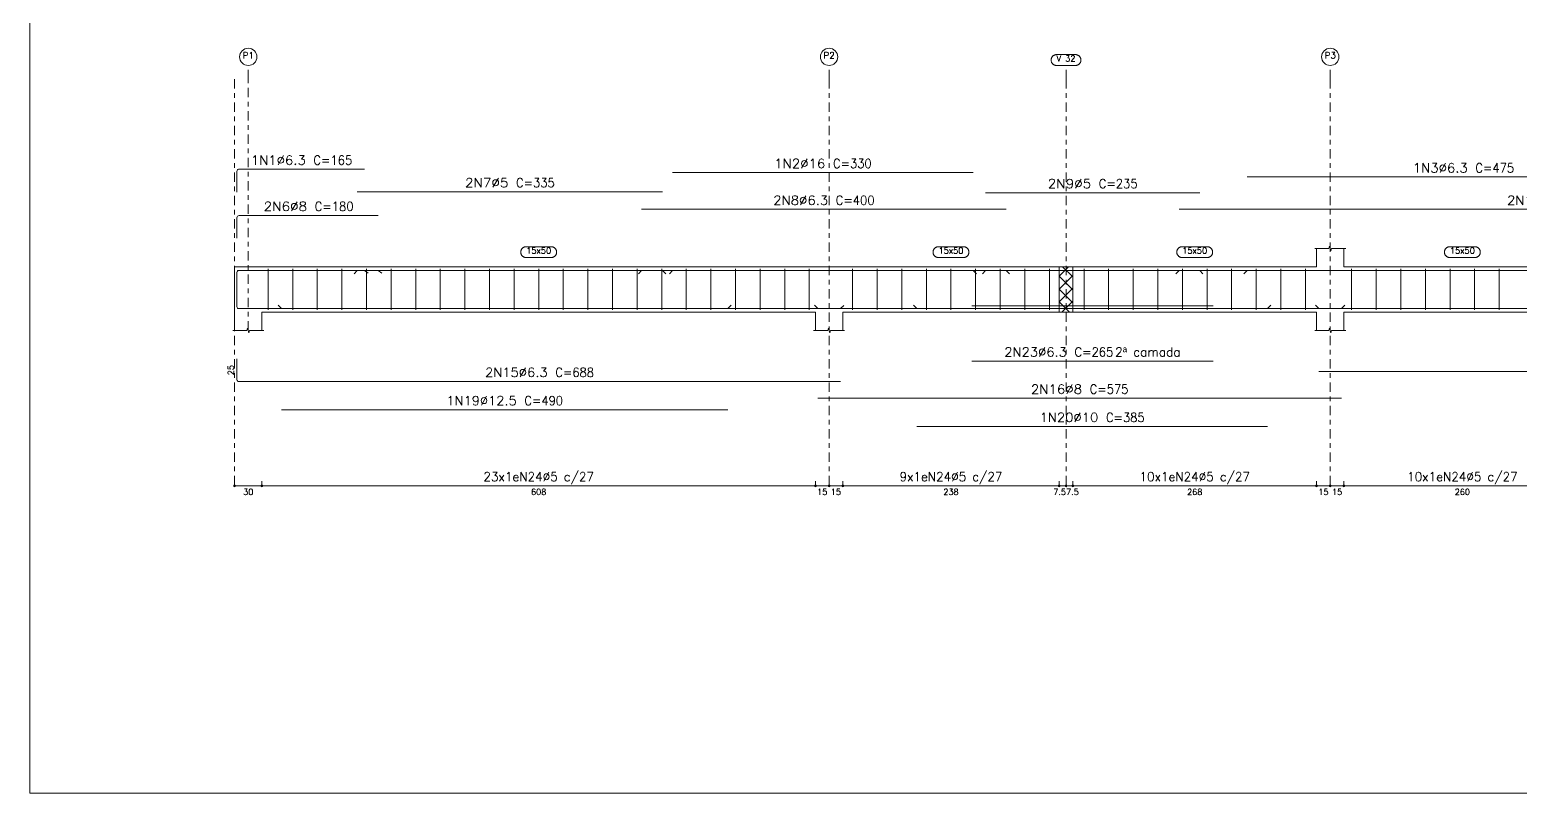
# Model space of a CAD drawing. Header units: millimetres. Extents: x 0 to 84, y 0 to 59.4.
# Drawn here: x 0 to 32.71, y 0 to 16.76 of the extents above; entities that cross this region are included whole.
import ezdxf
from ezdxf.enums import TextEntityAlignment as Align

# ---------------------------------------------------------------- set-up
doc = ezdxf.new("R2010")
doc.units = ezdxf.units.MM
doc.linetypes.add('CYPE_RAYAPUNTO', pattern=[0.4125, 0.2025, -0.105, 0, -0.105])
for name, color, linetype, lineweight in [('ARM_LONGITUDINAL_Ø10', 103, 'Continuous', 9), ('ARM_LONGITUDINAL_Ø12_5', 51, 'Continuous', 9), ('ARM_LONGITUDINAL_Ø16', 212, 'Continuous', 9), ('ARM_LONGITUDINAL_Ø5', 151, 'Continuous', 9), ('ARM_LONGITUDINAL_Ø6_3', 32, 'Continuous', 9), ('ARM_LONGITUDINAL_Ø8', 32, 'Continuous', 9), ('ARM_TRANSVERSAL_Ø5', 151, 'Continuous', 9), ('ELE_ARM_TRANS_TXT_EST', 3, 'Continuous', 9), ('ELE_CONT_NOS', 122, 'Continuous', 9), ('ELE_CONT_VIG_CONCRETO', 2, 'Continuous', 9), ('ELE_COT_COT_ANCORAGENS', 3, 'Continuous', 0), ('ELE_COT_COT_EST', 3, 'Continuous', 0), ('ELE_COT_COT_LIN_APOIOS', 2, 'CYPE_RAYAPUNTO', 0), ('ELE_COT_TEXTOS_ESTRIBOS', 122, 'Continuous', 0), ('ELE_REF_COT_LIN_AUX_COTA', 2, 'CYPE_RAYAPUNTO', 9), ('ELE_REF_REF_NOME', 3, 'Continuous', 9), ('ELE_REF_REF_REFERENCIA', 3, 'Continuous', 9), ('ELE_REF_TEXTO_REF_NOME', 3, 'Continuous', 9), ('ELE_REF_TEXTO_REF_REFERENCIA', 3, 'Continuous', 9), ('POR_ARM_LONG_ARM_TEXTOS', 3, 'Continuous', 9), ('POR_ARM_LONG_TXT_COMP', 3, 'Continuous', 9), ('POR_ARM_LONG_TXT_IND_LAYER_ARM_LONG', 3, 'Continuous', 9), ('QUAD_BORDA', 1, 'Continuous', 20), ('QUAD_LIMITES', 2, 'Continuous', 0)]:
    doc.layers.add(name, color=color, linetype=linetype, lineweight=lineweight)
doc.styles.add('CYPETXT', font='', dxfattribs={"height": 0.2})
doc.styles.get('CYPETXT').set_extended_font_data('romans')

msp = doc.modelspace()

# ---------------------------------------------------------------- linework, layer by layer
at = {"layer": 'ARM_LONGITUDINAL_Ø10'}
for p, q in [((25.23, 11.478), (25.159, 11.407)), ((19.468, 10.642), (19.397, 10.713)), ((27.168, 10.642), (27.239, 10.713))]:
    msp.add_line(p, q, dxfattribs=at)
for points in [[(25.23, 12.82), (41.93, 12.82)], [(25.23, 11.478), (41.93, 11.478)], [(19.468, 10.642), (27.168, 10.642)], [(19.468, 8.051), (27.168, 8.051)]]:
    msp.add_lwpolyline(points, dxfattribs=at)
at = {"layer": 'ARM_LONGITUDINAL_Ø12_5'}
for p, q in [((5.525, 10.642), (5.454, 10.713)), ((15.325, 10.642), (15.396, 10.713))]:
    msp.add_line(p, q, dxfattribs=at)
for points in [[(5.525, 10.642), (15.325, 10.642)], [(5.525, 8.42), (15.325, 8.42)]]:
    msp.add_lwpolyline(points, dxfattribs=at)
at = {"layer": 'ARM_LONGITUDINAL_Ø16'}
for p, q in [((14.11, 11.478), (14.039, 11.407)), ((20.71, 11.478), (20.781, 11.407))]:
    msp.add_line(p, q, dxfattribs=at)
for points in [[(14.11, 13.626), (20.71, 13.626)], [(14.11, 11.478), (20.71, 11.478)]]:
    msp.add_lwpolyline(points, dxfattribs=at)
at = {"layer": 'ARM_LONGITUDINAL_Ø5'}
for p, q in [((7.188, 11.478), (7.117, 11.407)), ((13.888, 11.478), (13.958, 11.407)), ((20.98, 11.478), (20.909, 11.407)), ((25.68, 11.478), (25.751, 11.407))]:
    msp.add_line(p, q, dxfattribs=at)
for points in [[(7.188, 13.204), (13.888, 13.204)], [(20.98, 13.184), (25.68, 13.184)], [(7.188, 11.478), (13.888, 11.478)], [(20.98, 11.478), (25.68, 11.478)]]:
    msp.add_lwpolyline(points, dxfattribs=at)
at = {"layer": 'ARM_LONGITUDINAL_Ø6_3'}
for p, q in [((7.345, 11.478), (7.427, 11.421)), ((13.43, 11.478), (13.359, 11.407)), ((21.43, 11.478), (21.501, 11.407)), ((26.719, 11.478), (26.648, 11.407)), ((17.795, 10.642), (17.868, 10.71)), ((28.295, 10.642), (28.224, 10.713))]:
    msp.add_line(p, q, dxfattribs=at)
for points in [[(4.545, 13.199), (4.545, 13.661), (4.548, 13.675), (4.556, 13.687), (4.568, 13.696), (4.583, 13.699), (7.345, 13.699)], [(26.719, 13.53), (36.219, 13.53)], [(13.43, 12.82), (21.43, 12.82)], [(4.545, 10.978), (4.545, 11.44), (4.548, 11.455), (4.556, 11.467), (4.568, 11.475), (4.583, 11.478), (7.345, 11.478)], [(13.43, 11.478), (21.43, 11.478)], [(26.719, 11.478), (36.219, 11.478)], [(4.545, 11.142), (4.545, 10.68), (4.548, 10.665), (4.556, 10.653), (4.568, 10.645), (4.583, 10.642), (17.795, 10.642)], [(20.676, 10.698), (25.976, 10.698)], [(28.295, 10.642), (49.895, 10.642)], [(4.545, 9.54), (4.545, 9.078), (4.548, 9.063), (4.556, 9.051), (4.568, 9.043), (4.583, 9.04), (17.795, 9.04)], [(20.676, 9.487), (25.976, 9.487)], [(28.295, 9.26), (49.895, 9.26)]]:
    msp.add_lwpolyline(points, dxfattribs=at)
at = {"layer": 'ARM_LONGITUDINAL_Ø8'}
for p, q in [((7.645, 11.478), (7.726, 11.419)), ((17.295, 10.642), (17.224, 10.713)), ((28.795, 10.642), (28.866, 10.713))]:
    msp.add_line(p, q, dxfattribs=at)
for points in [[(4.545, 12.184), (4.545, 12.636), (4.549, 12.654), (4.559, 12.669), (4.575, 12.68), (4.593, 12.684), (7.645, 12.684)], [(4.545, 10.978), (4.545, 11.43), (4.549, 11.448), (4.559, 11.464), (4.575, 11.474), (4.593, 11.478), (7.645, 11.478)], [(17.295, 10.642), (28.795, 10.642)], [(17.295, 8.671), (28.795, 8.671)]]:
    msp.add_lwpolyline(points, dxfattribs=at)
at = {"layer": 'ARM_TRANSVERSAL_Ø5'}
for p, q in [((5.23, 11.51), (5.23, 10.61)), ((5.77, 11.51), (5.77, 10.61)), ((6.31, 11.51), (6.31, 10.61)), ((6.85, 11.51), (6.85, 10.61)), ((7.39, 11.51), (7.39, 10.61)), ((7.93, 11.51), (7.93, 10.61)), ((8.47, 11.51), (8.47, 10.61)), ((9.01, 11.51), (9.01, 10.61)), ((9.55, 11.51), (9.55, 10.61)), ((10.09, 11.51), (10.09, 10.61)), ((10.63, 11.51), (10.63, 10.61)), ((11.17, 11.51), (11.17, 10.61)), ((11.71, 11.51), (11.71, 10.61)), ((12.25, 11.51), (12.25, 10.61)), ((12.79, 11.51), (12.79, 10.61)), ((13.33, 11.51), (13.33, 10.61)), ((13.87, 11.51), (13.87, 10.61)), ((14.41, 11.51), (14.41, 10.61)), ((14.95, 11.51), (14.95, 10.61)), ((15.49, 11.51), (15.49, 10.61)), ((16.03, 11.51), (16.03, 10.61)), ((16.57, 11.51), (16.57, 10.61)), ((17.11, 11.51), (17.11, 10.61)), ((18.06, 11.51), (18.06, 10.61)), ((18.6, 11.51), (18.6, 10.61)), ((19.14, 11.51), (19.14, 10.61)), ((19.68, 11.51), (19.68, 10.61)), ((20.22, 11.51), (20.22, 10.61)), ((20.76, 11.51), (20.76, 10.61)), ((21.3, 11.51), (21.3, 10.61)), ((21.84, 11.51), (21.84, 10.61)), ((22.38, 11.51), (22.38, 10.61)), ((23.14, 11.51), (23.14, 10.61)), ((23.68, 11.51), (23.68, 10.61)), ((24.22, 11.51), (24.22, 10.61)), ((24.76, 11.51), (24.76, 10.61)), ((25.3, 11.51), (25.3, 10.61)), ((25.84, 11.51), (25.84, 10.61)), ((26.38, 11.51), (26.38, 10.61)), ((26.92, 11.51), (26.92, 10.61)), ((27.46, 11.51), (27.46, 10.61)), ((28, 11.51), (28, 10.61)), ((29.015, 11.51), (29.015, 10.61)), ((29.555, 11.51), (29.555, 10.61)), ((30.095, 11.51), (30.095, 10.61)), ((30.635, 11.51), (30.635, 10.61)), ((31.175, 11.51), (31.175, 10.61)), ((31.715, 11.51), (31.715, 10.61)), ((32.255, 11.51), (32.255, 10.61))]:
    msp.add_line(p, q, dxfattribs=at)
at = {"layer": 'ELE_CONT_NOS'}
for p, q in [((28.245, 11.56), (28.245, 11.96)), ((28.845, 11.56), (28.845, 11.96)), ((22.595, 11.56), (22.595, 11.56)), ((22.895, 11.56), (22.895, 11.56)), ((4.495, 10.56), (4.495, 10.16)), ((5.095, 10.56), (5.095, 10.16)), ((17.245, 10.56), (17.245, 10.16)), ((17.845, 10.56), (17.845, 10.16)), ((22.595, 10.56), (22.595, 10.56)), ((22.895, 10.56), (22.895, 10.56)), ((28.245, 10.56), (28.245, 10.16)), ((28.845, 10.56), (28.845, 10.16))]:
    msp.add_line(p, q, dxfattribs=at)
at = {"layer": 'ELE_CONT_NOS', "lineweight": 0}
for p, q in [((22.595, 11.353), (22.802, 11.56)), ((22.895, 11.336), (22.671, 11.56)), ((22.595, 11.07), (22.895, 11.37)), ((22.895, 11.053), (22.595, 11.353)), ((22.595, 10.787), (22.895, 11.087)), ((22.895, 10.77), (22.595, 11.07)), ((22.651, 10.56), (22.895, 10.804)), ((22.822, 10.56), (22.595, 10.787))]:
    msp.add_line(p, q, dxfattribs=at)
at = {"layer": 'ELE_CONT_NOS'}
for points in [[(28.205, 11.96), (28.515, 11.96), (28.53, 12.01), (28.56, 11.91), (28.575, 11.96), (28.885, 11.96)], [(5.095, 11.56), (4.495, 11.56), (4.495, 10.56)], [(17.245, 11.56), (17.845, 11.56)], [(22.595, 11.56), (22.895, 11.56)], [(22.595, 10.56), (22.895, 10.56)], [(4.455, 10.16), (4.765, 10.16), (4.78, 10.21), (4.81, 10.11), (4.825, 10.16), (5.135, 10.16)], [(17.205, 10.16), (17.515, 10.16), (17.53, 10.21), (17.56, 10.11), (17.575, 10.16), (17.885, 10.16)], [(28.205, 10.16), (28.515, 10.16), (28.53, 10.21), (28.56, 10.11), (28.575, 10.16), (28.885, 10.16)]]:
    msp.add_lwpolyline(points, dxfattribs=at)
at = {"layer": 'ELE_CONT_NOS', "lineweight": 0}
msp.add_lwpolyline([(22.595, 11.56), (22.595, 10.56), (22.895, 10.56), (22.895, 11.56), (22.595, 11.56)], close=True, dxfattribs=at)
at = {"layer": 'ELE_CONT_VIG_CONCRETO'}
for p, q in [((5.095, 11.56), (17.245, 11.56)), ((17.845, 11.56), (22.595, 11.56)), ((22.895, 11.56), (28.245, 11.56)), ((28.845, 11.56), (34.045, 11.56)), ((5.095, 10.56), (17.245, 10.56)), ((17.845, 10.56), (22.595, 10.56)), ((22.895, 10.56), (28.245, 10.56)), ((28.845, 10.56), (34.045, 10.56))]:
    msp.add_line(p, q, dxfattribs=at)
at = {"layer": 'ELE_COT_COT_EST'}
for p, q in [((4.495, 6.749), (4.495, 6.849)), ((5.095, 6.749), (5.095, 6.849)), ((17.245, 6.749), (17.245, 6.849)), ((17.545, 6.749), (17.545, 6.849)), ((17.845, 6.749), (17.845, 6.849)), ((22.595, 6.749), (22.595, 6.849)), ((22.745, 6.749), (22.745, 6.849)), ((22.895, 6.749), (22.895, 6.849)), ((28.245, 6.749), (28.245, 6.849)), ((28.545, 6.749), (28.545, 6.849)), ((28.845, 6.749), (28.845, 6.849))]:
    msp.add_line(p, q, dxfattribs=at)
for points in [[(4.495, 6.749), (5.095, 6.749), (5.095, 6.849)], [(5.095, 6.749), (17.245, 6.749), (17.245, 6.849)], [(17.245, 6.749), (17.545, 6.749), (17.545, 6.849)], [(17.545, 6.749), (17.845, 6.749), (17.845, 6.849)], [(17.845, 6.749), (22.595, 6.749), (22.595, 6.849)], [(22.595, 6.749), (22.745, 6.749), (22.745, 6.849)], [(22.745, 6.749), (22.895, 6.749), (22.895, 6.849)], [(22.895, 6.749), (28.245, 6.749), (28.245, 6.849)], [(28.245, 6.749), (28.545, 6.749), (28.545, 6.849)], [(28.545, 6.749), (28.845, 6.749), (28.845, 6.849)], [(28.845, 6.749), (34.045, 6.749), (34.045, 6.849)]]:
    msp.add_lwpolyline(points, dxfattribs=at)
for centre in [(4.495, 6.749), (5.095, 6.749), (5.095, 6.749), (17.245, 6.749), (17.245, 6.749), (17.545, 6.749), (17.545, 6.749), (17.845, 6.749), (17.845, 6.749), (22.595, 6.749), (22.595, 6.749), (22.745, 6.749), (22.745, 6.749), (22.895, 6.749), (22.895, 6.749), (28.245, 6.749), (28.245, 6.749), (28.545, 6.749), (28.545, 6.749), (28.845, 6.749), (28.845, 6.749)]:
    msp.add_circle(centre, 0.02, dxfattribs=at)
at = {"layer": 'ELE_COT_COT_LIN_APOIOS'}
for p, q in [((4.495, 15.678), (4.495, 6.749)), ((17.545, 15.678), (17.545, 6.749)), ((22.745, 15.678), (22.745, 6.749)), ((28.545, 15.678), (28.545, 6.749))]:
    msp.add_line(p, q, dxfattribs=at)
at = {"layer": 'ELE_REF_COT_LIN_AUX_COTA'}
for p, q in [((4.795, 15.678), (4.795, 15.978)), ((17.545, 15.678), (17.545, 15.978)), ((22.745, 15.678), (22.745, 15.978)), ((28.545, 15.678), (28.545, 15.978)), ((4.795, 10.16), (4.795, 15.678))]:
    msp.add_line(p, q, dxfattribs=at)
at = {"layer": 'ELE_REF_REF_NOME'}
for points in [[(11.443, 12), (11.451, 12), (11.459, 11.999), (11.467, 11.998), (11.475, 11.996), (11.482, 11.993), (11.49, 11.99), (11.497, 11.987), (11.504, 11.983), (11.511, 11.979), (11.517, 11.974), (11.523, 11.969), (11.529, 11.963), (11.535, 11.957), (11.54, 11.951), (11.544, 11.945), (11.548, 11.938), (11.552, 11.931), (11.555, 11.923), (11.558, 11.916), (11.56, 11.908), (11.561, 11.9), (11.562, 11.892), (11.563, 11.884), (11.563, 11.876), (11.562, 11.868), (11.561, 11.86), (11.56, 11.852), (11.558, 11.844), (11.555, 11.837), (11.552, 11.829), (11.548, 11.822), (11.544, 11.815), (11.54, 11.809), (11.535, 11.803), (11.529, 11.797), (11.523, 11.791), (11.517, 11.786), (11.511, 11.781), (11.504, 11.777), (11.497, 11.773), (11.49, 11.77), (11.482, 11.767), (11.475, 11.764), (11.467, 11.762), (11.459, 11.761), (11.451, 11.76), (11.443, 11.76), (10.897, 11.76), (10.889, 11.76), (10.881, 11.761), (10.873, 11.762), (10.865, 11.764), (10.858, 11.767), (10.85, 11.77), (10.843, 11.773), (10.836, 11.777), (10.829, 11.781), (10.823, 11.786), (10.817, 11.791), (10.811, 11.797), (10.805, 11.803), (10.8, 11.809), (10.796, 11.815), (10.792, 11.822), (10.788, 11.829), (10.785, 11.837), (10.782, 11.844), (10.78, 11.852), (10.779, 11.86), (10.778, 11.868), (10.777, 11.876), (10.777, 11.884), (10.778, 11.892), (10.779, 11.9), (10.78, 11.908), (10.782, 11.916), (10.785, 11.923), (10.788, 11.931), (10.792, 11.938), (10.796, 11.945), (10.8, 11.951), (10.805, 11.957), (10.811, 11.963), (10.817, 11.969), (10.823, 11.974), (10.829, 11.979), (10.836, 11.983), (10.843, 11.987), (10.85, 11.99), (10.858, 11.993), (10.865, 11.996), (10.873, 11.998), (10.881, 11.999), (10.889, 12), (10.897, 12), (11.443, 12)], [(20.493, 12), (20.501, 12), (20.509, 11.999), (20.517, 11.998), (20.525, 11.996), (20.532, 11.993), (20.54, 11.99), (20.547, 11.987), (20.554, 11.983), (20.561, 11.979), (20.567, 11.974), (20.573, 11.969), (20.579, 11.963), (20.585, 11.957), (20.59, 11.951), (20.594, 11.945), (20.598, 11.938), (20.602, 11.931), (20.605, 11.923), (20.608, 11.916), (20.61, 11.908), (20.611, 11.9), (20.612, 11.892), (20.613, 11.884), (20.613, 11.876), (20.612, 11.868), (20.611, 11.86), (20.61, 11.852), (20.608, 11.844), (20.605, 11.837), (20.602, 11.829), (20.598, 11.822), (20.594, 11.815), (20.59, 11.809), (20.585, 11.803), (20.579, 11.797), (20.573, 11.791), (20.567, 11.786), (20.561, 11.781), (20.554, 11.777), (20.547, 11.773), (20.54, 11.77), (20.532, 11.767), (20.525, 11.764), (20.517, 11.762), (20.509, 11.761), (20.501, 11.76), (20.493, 11.76), (19.947, 11.76), (19.939, 11.76), (19.931, 11.761), (19.923, 11.762), (19.915, 11.764), (19.908, 11.767), (19.9, 11.77), (19.893, 11.773), (19.886, 11.777), (19.879, 11.781), (19.873, 11.786), (19.867, 11.791), (19.861, 11.797), (19.855, 11.803), (19.85, 11.809), (19.846, 11.815), (19.842, 11.822), (19.838, 11.829), (19.835, 11.837), (19.832, 11.844), (19.83, 11.852), (19.829, 11.86), (19.828, 11.868), (19.827, 11.876), (19.827, 11.884), (19.828, 11.892), (19.829, 11.9), (19.83, 11.908), (19.832, 11.916), (19.835, 11.923), (19.838, 11.931), (19.842, 11.938), (19.846, 11.945), (19.85, 11.951), (19.855, 11.957), (19.861, 11.963), (19.867, 11.969), (19.873, 11.974), (19.879, 11.979), (19.886, 11.983), (19.893, 11.987), (19.9, 11.99), (19.908, 11.993), (19.915, 11.996), (19.923, 11.998), (19.931, 11.999), (19.939, 12), (19.947, 12), (20.493, 12)], [(25.843, 12), (25.851, 12), (25.859, 11.999), (25.867, 11.998), (25.875, 11.996), (25.882, 11.993), (25.89, 11.99), (25.897, 11.987), (25.904, 11.983), (25.911, 11.979), (25.917, 11.974), (25.923, 11.969), (25.929, 11.963), (25.935, 11.957), (25.94, 11.951), (25.944, 11.945), (25.948, 11.938), (25.952, 11.931), (25.955, 11.923), (25.958, 11.916), (25.96, 11.908), (25.961, 11.9), (25.962, 11.892), (25.963, 11.884), (25.963, 11.876), (25.962, 11.868), (25.961, 11.86), (25.96, 11.852), (25.958, 11.844), (25.955, 11.837), (25.952, 11.829), (25.948, 11.822), (25.944, 11.815), (25.94, 11.809), (25.935, 11.803), (25.929, 11.797), (25.923, 11.791), (25.917, 11.786), (25.911, 11.781), (25.904, 11.777), (25.897, 11.773), (25.89, 11.77), (25.882, 11.767), (25.875, 11.764), (25.867, 11.762), (25.859, 11.761), (25.851, 11.76), (25.843, 11.76), (25.297, 11.76), (25.289, 11.76), (25.281, 11.761), (25.273, 11.762), (25.265, 11.764), (25.258, 11.767), (25.25, 11.77), (25.243, 11.773), (25.236, 11.777), (25.229, 11.781), (25.223, 11.786), (25.217, 11.791), (25.211, 11.797), (25.205, 11.803), (25.2, 11.809), (25.196, 11.815), (25.192, 11.822), (25.188, 11.829), (25.185, 11.837), (25.182, 11.844), (25.18, 11.852), (25.179, 11.86), (25.178, 11.868), (25.177, 11.876), (25.177, 11.884), (25.178, 11.892), (25.179, 11.9), (25.18, 11.908), (25.182, 11.916), (25.185, 11.923), (25.188, 11.931), (25.192, 11.938), (25.196, 11.945), (25.2, 11.951), (25.205, 11.957), (25.211, 11.963), (25.217, 11.969), (25.223, 11.974), (25.229, 11.979), (25.236, 11.983), (25.243, 11.987), (25.25, 11.99), (25.258, 11.993), (25.265, 11.996), (25.273, 11.998), (25.281, 11.999), (25.289, 12), (25.297, 12), (25.843, 12)], [(31.718, 12), (31.726, 12), (31.734, 11.999), (31.742, 11.998), (31.75, 11.996), (31.757, 11.993), (31.765, 11.99), (31.772, 11.987), (31.779, 11.983), (31.786, 11.979), (31.792, 11.974), (31.798, 11.969), (31.804, 11.963), (31.81, 11.957), (31.815, 11.951), (31.819, 11.945), (31.823, 11.938), (31.827, 11.931), (31.83, 11.923), (31.833, 11.916), (31.835, 11.908), (31.836, 11.9), (31.837, 11.892), (31.838, 11.884), (31.838, 11.876), (31.837, 11.868), (31.836, 11.86), (31.835, 11.852), (31.833, 11.844), (31.83, 11.837), (31.827, 11.829), (31.823, 11.822), (31.819, 11.815), (31.815, 11.809), (31.81, 11.803), (31.804, 11.797), (31.798, 11.791), (31.792, 11.786), (31.786, 11.781), (31.779, 11.777), (31.772, 11.773), (31.765, 11.77), (31.757, 11.767), (31.75, 11.764), (31.742, 11.762), (31.734, 11.761), (31.726, 11.76), (31.718, 11.76), (31.172, 11.76), (31.164, 11.76), (31.156, 11.761), (31.148, 11.762), (31.14, 11.764), (31.133, 11.767), (31.125, 11.77), (31.118, 11.773), (31.111, 11.777), (31.104, 11.781), (31.098, 11.786), (31.092, 11.791), (31.086, 11.797), (31.08, 11.803), (31.075, 11.809), (31.071, 11.815), (31.067, 11.822), (31.063, 11.829), (31.06, 11.837), (31.057, 11.844), (31.055, 11.852), (31.054, 11.86), (31.053, 11.868), (31.052, 11.876), (31.052, 11.884), (31.053, 11.892), (31.054, 11.9), (31.055, 11.908), (31.057, 11.916), (31.06, 11.923), (31.063, 11.931), (31.067, 11.938), (31.071, 11.945), (31.075, 11.951), (31.08, 11.957), (31.086, 11.963), (31.092, 11.969), (31.098, 11.974), (31.104, 11.979), (31.111, 11.983), (31.118, 11.987), (31.125, 11.99), (31.133, 11.993), (31.14, 11.996), (31.148, 11.998), (31.156, 11.999), (31.164, 12), (31.172, 12), (31.718, 12)]]:
    msp.add_lwpolyline(points, close=True, dxfattribs=at)
at = {"layer": 'ELE_REF_REF_REFERENCIA'}
msp.add_lwpolyline([(22.952, 16.218), (22.96, 16.218), (22.968, 16.217), (22.976, 16.215), (22.984, 16.214), (22.991, 16.211), (22.999, 16.208), (23.006, 16.205), (23.013, 16.201), (23.02, 16.197), (23.026, 16.192), (23.032, 16.187), (23.038, 16.181), (23.044, 16.175), (23.049, 16.169), (23.053, 16.162), (23.057, 16.156), (23.061, 16.148), (23.064, 16.141), (23.067, 16.133), (23.069, 16.126), (23.07, 16.118), (23.071, 16.11), (23.072, 16.102), (23.072, 16.094), (23.071, 16.086), (23.07, 16.078), (23.069, 16.07), (23.067, 16.062), (23.064, 16.055), (23.061, 16.047), (23.057, 16.04), (23.053, 16.033), (23.049, 16.027), (23.044, 16.02), (23.038, 16.014), (23.032, 16.009), (23.026, 16.004), (23.02, 15.999), (23.013, 15.995), (23.006, 15.991), (22.999, 15.987), (22.991, 15.984), (22.984, 15.982), (22.976, 15.98), (22.968, 15.979), (22.96, 15.978), (22.952, 15.978), (22.538, 15.978), (22.53, 15.978), (22.522, 15.979), (22.514, 15.98), (22.506, 15.982), (22.499, 15.984), (22.491, 15.987), (22.484, 15.991), (22.477, 15.995), (22.47, 15.999), (22.464, 16.004), (22.458, 16.009), (22.452, 16.014), (22.446, 16.02), (22.441, 16.027), (22.437, 16.033), (22.433, 16.04), (22.429, 16.047), (22.426, 16.055), (22.423, 16.062), (22.421, 16.07), (22.42, 16.078), (22.419, 16.086), (22.418, 16.094), (22.418, 16.102), (22.419, 16.11), (22.42, 16.118), (22.421, 16.126), (22.423, 16.133), (22.426, 16.141), (22.429, 16.148), (22.433, 16.156), (22.437, 16.162), (22.441, 16.169), (22.446, 16.175), (22.452, 16.181), (22.458, 16.187), (22.464, 16.192), (22.47, 16.197), (22.477, 16.201), (22.484, 16.205), (22.491, 16.208), (22.499, 16.211), (22.506, 16.214), (22.514, 16.215), (22.522, 16.217), (22.53, 16.218), (22.538, 16.218), (22.952, 16.218)], close=True, dxfattribs=at)
for centre in [(4.795, 16.168), (17.545, 16.168), (28.545, 16.168)]:
    msp.add_circle(centre, 0.19, dxfattribs=at)
at = {"layer": 'QUAD_BORDA'}
msp.add_lwpolyline([(0, 0), (84, 0), (84, 59.4), (0, 59.4), (0, 0)], close=True, dxfattribs=at)
at = {"layer": 'QUAD_LIMITES'}
msp.add_lwpolyline([(0, 0), (84, 0), (84, 59.4), (0, 59.4), (0, 0)], close=True, dxfattribs=at)

# ---------------------------------------------------------------- texts
at = {"layer": 'ELE_ARM_TRANS_TXT_EST', "style": 'CYPETXT'}
for s, width, p, p2 in [('23x1eN24%%c5 c/27', 0.840083, (9.957, 6.849), (12.384, 6.849)), ('9x1eN24%%c5 c/27', 0.837784, (19.091, 6.849), (21.35, 6.849)), ('10x1eN24%%c5 c/27', 0.840083, (24.357, 6.849), (26.784, 6.849)), ('10x1eN24%%c5 c/27', 0.840083, (30.232, 6.849), (32.659, 6.849))]:
    msp.add_text(s, height=0.2, dxfattribs=dict(at, width=width)).set_placement(p, p2, align=Align.FIT)
at = {"layer": 'ELE_COT_COT_ANCORAGENS', "style": 'CYPETXT', "width": 0.872274}
msp.add_text('25', height=0.1333, rotation=90, dxfattribs=at).set_placement((4.478, 9.178), (4.478, 9.402), align=Align.FIT)
at = {"layer": 'ELE_COT_TEXTOS_ESTRIBOS', "style": 'CYPETXT'}
for s, width, p, p2 in [('30', 0.872274, (4.683, 6.549), (4.907, 6.549)), ('608', 0.872274, (11.002, 6.549), (11.338, 6.549)), ('15', 0.872274, (17.283, 6.549), (17.507, 6.549)), ('15', 0.872274, (17.583, 6.549), (17.807, 6.549)), ('238', 0.872274, (20.052, 6.549), (20.388, 6.549)), ('7.5', 0.868127, (22.465, 6.549), (22.745, 6.549)), ('7.5', 0.868127, (22.745, 6.549), (23.025, 6.549)), ('268', 0.872274, (25.402, 6.549), (25.738, 6.549)), ('15', 0.872274, (28.283, 6.549), (28.507, 6.549)), ('15', 0.872274, (28.583, 6.549), (28.807, 6.549)), ('260', 0.872274, (31.277, 6.549), (31.613, 6.549))]:
    msp.add_text(s, height=0.1333, dxfattribs=dict(at, width=width)).set_placement(p, p2, align=Align.FIT)
at = {"layer": 'ELE_REF_TEXTO_REF_NOME', "style": 'CYPETXT', "width": 0.876123}
for p, p2 in [((10.897, 11.847), (11.443, 11.847)), ((19.947, 11.847), (20.493, 11.847)), ((25.297, 11.847), (25.843, 11.847)), ((31.172, 11.847), (31.718, 11.847))]:
    msp.add_text('15x50', height=0.1333, dxfattribs=at).set_placement(p, p2, align=Align.FIT)
at = {"layer": 'ELE_REF_TEXTO_REF_REFERENCIA', "style": 'CYPETXT'}
for s, width, p, p2 in [('P1', 0.935124, (4.672, 16.135), (4.918, 16.135)), ('P2', 0.935124, (17.422, 16.135), (17.668, 16.135)), ('V 32', 0.816032, (22.538, 16.065), (22.952, 16.065)), ('P3', 0.935124, (28.422, 16.135), (28.668, 16.135))]:
    msp.add_text(s, height=0.1333, dxfattribs=dict(at, width=width)).set_placement(p, p2, align=Align.FIT)
at = {"layer": 'POR_ARM_LONG_ARM_TEXTOS', "style": 'CYPETXT'}
for s, width, p, p2 in [('1N1%%c6.3', 0.933581, (4.852, 13.799), (6.058, 13.799)), ('1N2%%c16', 0.940329, (16.34, 13.726), (17.462, 13.726)), ('1N3%%c6.3', 0.933581, (30.357, 13.63), (31.563, 13.63)), ('2N7%%c5', 0.953428, (9.552, 13.304), (10.506, 13.304)), ('2N9%%c5', 0.953428, (22.344, 13.284), (23.298, 13.284)), ('2N8%%c6.3', 0.933581, (16.318, 12.92), (17.524, 12.92)), ('2N10%%c10', 0.93087, (32.426, 12.92), (33.716, 12.92)), ('2N6%%c8', 0.953428, (5.133, 12.784), (6.087, 12.784)), ('2N23%%c6.3', 0.925627, (21.391, 9.587), (22.765, 9.587)), ('2N15%%c6.3', 0.925627, (9.993, 9.14), (11.367, 9.14)), ('2N16%%c8', 0.940329, (21.975, 8.771), (23.097, 8.771)), ('1N19%%c12.5', 0.919499, (9.145, 8.52), (10.687, 8.52)), ('1N20%%c10', 0.93087, (22.164, 8.151), (23.454, 8.151))]:
    msp.add_text(s, height=0.2, dxfattribs=dict(at, width=width)).set_placement(p, p2, align=Align.FIT)
at = {"layer": 'POR_ARM_LONG_TXT_COMP', "style": 'CYPETXT', "width": 0.770929}
for s, p, p2 in [(' C=165', (6.098, 13.799), (7.076, 13.799)), (' C=330', (17.502, 13.726), (18.48, 13.726)), (' C=475', (31.603, 13.63), (32.581, 13.63)), (' C=335', (10.546, 13.304), (11.523, 13.304)), (' C=235', (23.338, 13.284), (24.316, 13.284)), (' C=400', (17.564, 12.92), (18.542, 12.92)), (' C=180', (6.127, 12.784), (7.105, 12.784)), (' C=265', (22.805, 9.587), (23.783, 9.587)), (' C=688', (11.407, 9.14), (12.385, 9.14)), (' C=575', (23.137, 8.771), (24.115, 8.771)), (' C=490', (10.727, 8.52), (11.705, 8.52)), (' C=385', (23.494, 8.151), (24.472, 8.151))]:
    msp.add_text(s, height=0.2, dxfattribs=at).set_placement(p, p2, align=Align.FIT)
at = {"layer": 'POR_ARM_LONG_TXT_IND_LAYER_ARM_LONG', "style": 'CYPETXT', "width": 0.837999}
msp.add_text('2ª camada', height=0.2, dxfattribs=at).set_placement((23.823, 9.587), (25.26, 9.587), align=Align.FIT)

doc.saveas('drawing.dxf')
